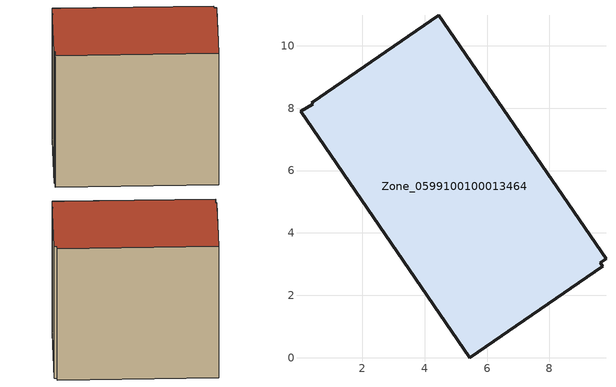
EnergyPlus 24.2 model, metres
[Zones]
Zone_0599100100013464
 floor ground (C_G): 0.4,8.13 0.38,8.18 4.45,10.98 9.81,3.17 9.64,3.05 9.71,2.92 5.45,0 0.02,7.9 z0
 wall outside (C_F): 5.45,0 9.71,2.92 9.64,3.05 9.81,3.17 4.45,10.98 0.38,8.18 0.4,8.13 0.02,7.9 5.45,0 z0:8.96
 roof outside (C_R): 0.4,8.13 0.02,7.9 5.45,0 9.71,2.92 9.64,3.05 9.81,3.17 4.45,10.98 0.38,8.18 z8.96
[BUILDING]
Pand.0599100100013464: North Axis=0; Terrain=City; Loads Convergence Tolerance Value=0.04; Temperature Convergence Tolerance Value=0.4; Solar Distribution=FullExterior; Maximum Number of Warmup Days=25; Minimum Number of Warmup Days=1
[Site:Location]
Rotterdam.The.Hague.AP_ZH_NLD Design_Conditions: Latitude=51.96; Longitude=4.45; Time Zone=1; Elevation=-4.5
[SITE:GROUNDTEMPERATURE:BUILDINGSURFACE]
18, 18, 18, 18, 18, 18, 18, 18, 18, 18, 18, 18
[MATERIAL] Thermal Absorptance=0.9; Solar Absorptance=0.7; Visible Absorptance=0.7
Name | Roughness | Thickness | Conductivity | Density | Specific Heat
G.TI.2015-2018 | MediumSmooth | 0.15 | 0.0428571 | 540 | 1210
F.TI.2015-2018 | Rough | 0.3 | 0.0666667 | 1920 | 840
R.TI.2015-2018 | MediumRough | 0.2 | 0.0333333 | 1500 | 1000
[CONSTRUCTION]
C_G: G.TI.2015-2018
C_F: F.TI.2015-2018
C_R: R.TI.2015-2018
[ZONE]
Zone_0599100100013464: Type=1; Multiplier=1; Ceiling Height=Autocalculate; Volume=Autocalculate; Floor Area=autocalculate; Part of Total Floor Area=Yes
[ZONEINFILTRATION:DESIGNFLOWRATE]
Infil_Zone_0599100100013464: Zone or ZoneList or Space or SpaceList=Zone_0599100100013464; Schedule=AlwaysOn; Design Flow Rate Calculation Method=Flow/Area; Flow Rate per Floor Area=0.0015; Constant Term Coefficient=1; Temperature Term Coefficient=0; Velocity Term Coefficient=0; Velocity Squared Term Coefficient=0
[HVACTEMPLATE:ZONE:IDEALLOADSAIRSYSTEM]
Zone_0599100100013464: Maximum Heating Supply Air Temperature=50; Minimum Cooling Supply Air Temperature=13; Maximum Heating Supply Air Humidity Ratio=0.0156; Minimum Cooling Supply Air Humidity Ratio=0.0077; Heating Limit=NoLimit; Cooling Limit=NoLimit; Dehumidification Control Type=ConstantSensibleHeatRatio; Cooling Sensible Heat Ratio=0.7; Dehumidification Setpoint=60; Humidification Control Type=None; Humidification Setpoint=30; Outdoor Air Method=None; Outdoor Air Flow Rate per Person=0.00944; Outdoor Air Flow Rate per Zone Floor Area=0; Outdoor Air Flow Rate per Zone=0; Demand Controlled Ventilation Type=None; Outdoor Air Economizer Type=NoEconomizer; Heat Recovery Type=None; Sensible Heat Recovery Effectiveness=0.7; Latent Heat Recovery Effectiveness=0.65
[ZONECONTROL:THERMOSTAT]
ThermostatControl_Zone_0599100100013464: Zone or ZoneList=Zone_0599100100013464; Control Type Schedule=DualSetpointControlType; Control 1=Thermostat_Zone_0599100100013464; Temperature Difference Between Cutout And Setpoint=0
[THERMOSTATSETPOINT:DUALSETPOINT]
Thermostat_Zone_0599100100013464: Heating Setpoint Temperature Schedule=HeatingSetpoint_Zone_0599100100013464; Cooling Setpoint Temperature Schedule=CoolingSetpoint_Zone_0599100100013464
[SCHEDULE:COMPACT]
HeatingSetpoint_Zone_0599100100013464: Through: 12/31, For: AllDays, Until: 24:00, 21
CoolingSetpoint_Zone_0599100100013464: Through: 12/31, For: AllDays, Until: 24:00, 24
DualSetpointControlType: Through: 12/31, For: AllDays, Until: 24:00, 4
AlwaysOn: Through: 12/31, For: AllDays, Until: 24:00, 1
